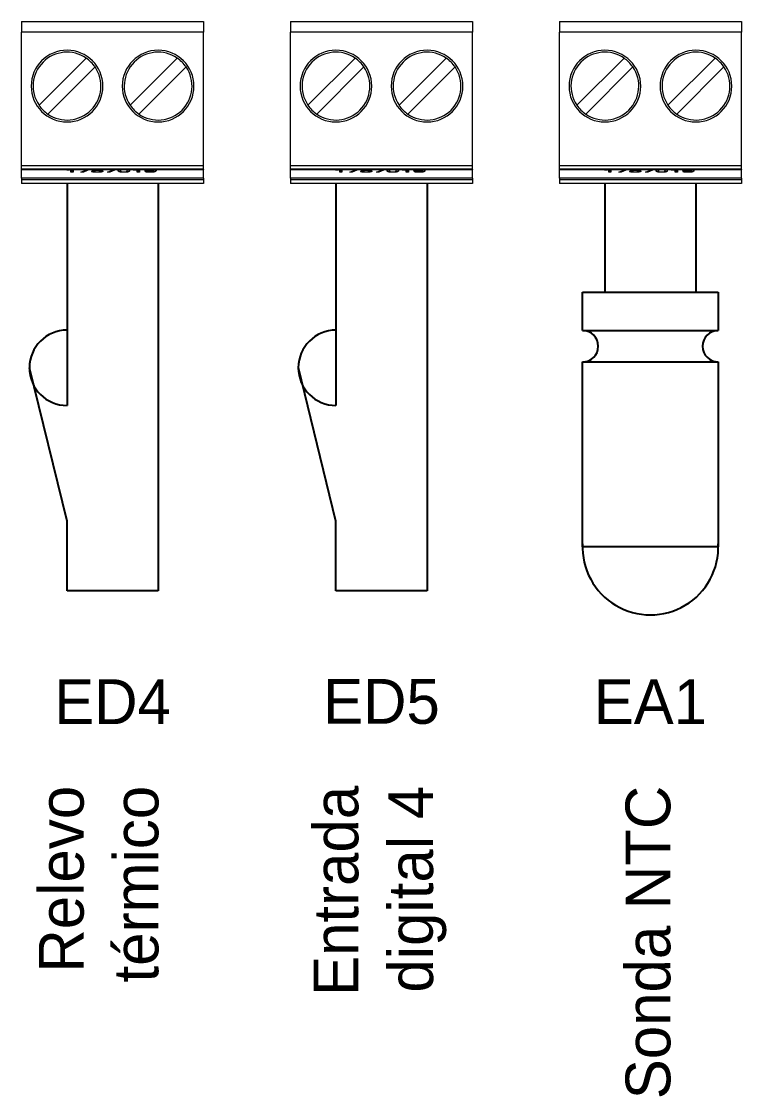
# Model space of a CAD drawing. Header units: millimetres. Extents: x 145 to 1488, y 403 to 626.
# Drawn here: x 978.9 to 1019, y 403.1 to 463 of the extents above; entities that cross this region are included whole.
import ezdxf

# ---------------------------------------------------------------- set-up
doc = ezdxf.new("R2010")
doc.units = ezdxf.units.MM
doc.layers.add('TANGENT EDGES', color=7, linetype='Continuous', lineweight=0)
doc.layers.add('VISIBLE', color=7, linetype='Continuous', lineweight=0)

msp = doc.modelspace()

# ---------------------------------------------------------------- linework, layer by layer
for p, q in [((981.415, 453.97), (981.415, 441.603)), ((986.495, 453.97), (986.495, 431.276)), ((996.415, 453.97), (996.415, 441.603)), ((1001.495, 453.97), (1001.495, 431.276)), ((1011.415, 453.97), (1011.415, 447.915)), ((1016.495, 453.97), (1016.495, 447.915)), ((1010.173, 445.777), (1010.173, 447.915)), ((1010.173, 447.915), (1017.737, 447.915)), ((1017.737, 447.915), (1017.737, 445.777)), ((1010.173, 445.777), (1017.737, 445.777)), ((1010.173, 433.715), (1010.173, 444.028)), ((1010.173, 444.028), (1017.737, 444.028)), ((1017.737, 444.028), (1017.737, 433.715)), ((981.415, 435.148), (979.317, 443.702)), ((996.415, 435.148), (994.317, 443.702)), ((981.415, 431.276), (981.415, 435.148)), ((996.415, 431.276), (996.415, 435.148)), ((1017.737, 433.715), (1010.173, 433.715)), ((986.495, 431.276), (981.415, 431.276)), ((1001.495, 431.276), (996.415, 431.276))]:
    msp.add_line(p, q)
for centre, radius, start, end in [((981.415, 443.702), 2.099, 90, 270), ((996.415, 443.702), 2.099, 90, 270), ((1010.173, 444.902), 0.874, 270, 90), ((1017.737, 444.902), 0.874, 90, 270), ((1013.955, 433.715), 3.786, 177.45615, 2.54385)]:
    msp.add_arc(centre, radius, start, end)
at = {"layer": 'TANGENT EDGES'}
for p, q in [((989.035, 462.4), (978.875, 462.4)), ((1004.035, 462.4), (993.875, 462.4)), ((1019.035, 462.4), (1008.875, 462.4)), ((978.875, 454.974), (989.035, 454.974)), ((989.035, 454.774), (978.875, 454.774)), ((984.449, 454.736), (984.449, 454.75)), ((984.723, 454.736), (984.723, 454.75)), ((985.837, 454.673), (985.837, 454.75)), ((985.929, 454.74), (985.929, 454.75)), ((986.201, 454.736), (986.201, 454.75)), ((993.875, 454.974), (1004.035, 454.974)), ((1004.035, 454.774), (993.875, 454.774)), ((999.449, 454.736), (999.449, 454.75)), ((999.723, 454.736), (999.723, 454.75)), ((1000.837, 454.673), (1000.837, 454.75)), ((1000.929, 454.74), (1000.929, 454.75)), ((1001.201, 454.736), (1001.201, 454.75)), ((1008.875, 454.974), (1019.035, 454.974)), ((1019.035, 454.774), (1008.875, 454.774)), ((1014.449, 454.736), (1014.449, 454.75)), ((1014.723, 454.736), (1014.723, 454.75)), ((1015.837, 454.673), (1015.837, 454.75)), ((1015.929, 454.74), (1015.929, 454.75)), ((1016.201, 454.736), (1016.201, 454.75)), ((989.035, 454.17), (978.875, 454.17)), ((982.888, 454.608), (982.888, 454.643)), ((983.092, 454.691), (983.092, 454.709)), ((983.095, 454.596), (983.095, 454.613)), ((983.237, 454.681), (983.237, 454.705)), ((983.331, 454.613), (983.331, 454.695)), ((984.586, 454.596), (984.586, 454.613)), ((985.861, 454.607), (985.861, 454.637)), ((986.039, 454.657), (986.039, 454.674)), ((986.042, 454.596), (986.042, 454.613)), ((1004.035, 454.17), (993.875, 454.17)), ((997.888, 454.608), (997.888, 454.643)), ((998.092, 454.691), (998.092, 454.709)), ((998.095, 454.596), (998.095, 454.613)), ((998.237, 454.681), (998.237, 454.705)), ((998.331, 454.613), (998.331, 454.695)), ((999.586, 454.596), (999.586, 454.613)), ((1000.861, 454.607), (1000.861, 454.637)), ((1001.039, 454.657), (1001.039, 454.674)), ((1001.042, 454.596), (1001.042, 454.613)), ((1019.035, 454.17), (1008.875, 454.17)), ((1012.888, 454.608), (1012.888, 454.643)), ((1013.092, 454.691), (1013.092, 454.709)), ((1013.095, 454.596), (1013.095, 454.613)), ((1013.237, 454.681), (1013.237, 454.705)), ((1013.331, 454.613), (1013.331, 454.695)), ((1014.586, 454.596), (1014.586, 454.613)), ((1015.861, 454.607), (1015.861, 454.637)), ((1016.039, 454.657), (1016.039, 454.674)), ((1016.042, 454.596), (1016.042, 454.613))]:
    msp.add_line(p, q, dxfattribs=at)
at = {"layer": 'VISIBLE'}
for p, q in [((978.875, 463), (989.035, 463)), ((978.875, 463), (978.875, 462.4)), ((989.035, 463), (989.035, 462.4)), ((993.875, 463), (1004.035, 463)), ((993.875, 463), (993.875, 462.4)), ((1004.035, 463), (1004.035, 462.4)), ((1008.875, 463), (1019.035, 463)), ((1008.875, 463), (1008.875, 462.4)), ((1019.035, 463), (1019.035, 462.4)), ((978.875, 454.974), (978.875, 462.4)), ((989.035, 454.974), (989.035, 462.4)), ((993.875, 454.974), (993.875, 462.4)), ((1004.035, 454.974), (1004.035, 462.4)), ((1008.875, 454.974), (1008.875, 462.4)), ((1019.035, 454.974), (1019.035, 462.4)), ((979.853, 458.333), (982.482, 460.962)), ((987.562, 460.962), (984.933, 458.333)), ((994.853, 458.333), (997.482, 460.962)), ((1002.562, 460.962), (999.933, 458.333)), ((1009.853, 458.333), (1012.482, 460.962)), ((1017.562, 460.962), (1014.933, 458.333)), ((982.977, 460.467), (980.348, 457.838)), ((985.428, 457.838), (988.057, 460.467)), ((997.977, 460.467), (995.348, 457.838)), ((1000.428, 457.838), (1003.057, 460.467)), ((1012.977, 460.467), (1010.348, 457.838)), ((1015.428, 457.838), (1018.057, 460.467)), ((978.875, 454.774), (978.875, 454.974)), ((978.875, 454.774), (978.875, 454.75)), ((978.875, 454.75), (989.035, 454.75)), ((978.875, 454.27), (978.875, 454.75)), ((981.396, 454.721), (981.396, 454.738)), ((981.626, 454.729), (981.626, 454.75)), ((981.626, 454.599), (981.626, 454.729)), ((981.749, 454.75), (981.749, 454.599)), ((982.054, 454.745), (982.054, 454.75)), ((982.543, 454.745), (982.054, 454.745)), ((982.187, 454.599), (982.543, 454.745)), ((982.672, 454.75), (982.325, 454.599)), ((982.543, 454.745), (982.543, 454.75)), ((982.672, 454.75), (982.672, 454.75)), ((982.822, 454.677), (982.856, 454.75)), ((982.919, 454.677), (982.919, 454.75)), ((982.947, 454.699), (982.947, 454.75)), ((982.968, 454.745), (982.947, 454.699)), ((982.968, 454.745), (982.968, 454.75)), ((983.375, 454.745), (982.968, 454.745)), ((983.375, 454.75), (983.375, 454.745)), ((983.538, 454.745), (983.538, 454.75)), ((984.027, 454.745), (983.538, 454.745)), ((983.671, 454.599), (984.027, 454.745)), ((984.155, 454.75), (983.808, 454.599)), ((984.027, 454.745), (984.027, 454.75)), ((984.155, 454.75), (984.155, 454.75)), ((984.402, 454.682), (984.402, 454.75)), ((984.77, 454.682), (984.77, 454.75)), ((985.105, 454.721), (985.105, 454.738)), ((985.334, 454.729), (985.334, 454.75)), ((985.334, 454.599), (985.334, 454.729)), ((985.457, 454.75), (985.457, 454.599)), ((985.882, 454.712), (985.882, 454.75)), ((986.257, 454.692), (986.257, 454.75)), ((986.28, 454.75), (986.294, 454.747)), ((989.035, 454.774), (989.035, 454.974)), ((989.035, 454.774), (989.035, 454.75)), ((989.035, 454.27), (989.035, 454.75)), ((993.875, 454.774), (993.875, 454.974)), ((993.875, 454.774), (993.875, 454.75)), ((993.875, 454.75), (1004.035, 454.75)), ((993.875, 454.27), (993.875, 454.75)), ((996.396, 454.721), (996.396, 454.738)), ((996.626, 454.729), (996.626, 454.75)), ((996.626, 454.599), (996.626, 454.729)), ((996.749, 454.75), (996.749, 454.599)), ((997.054, 454.745), (997.054, 454.75)), ((997.543, 454.745), (997.054, 454.745)), ((997.187, 454.599), (997.543, 454.745)), ((997.672, 454.75), (997.325, 454.599)), ((997.543, 454.745), (997.543, 454.75)), ((997.672, 454.75), (997.672, 454.75)), ((997.822, 454.677), (997.856, 454.75)), ((997.919, 454.677), (997.919, 454.75)), ((997.947, 454.699), (997.947, 454.75)), ((997.968, 454.745), (997.947, 454.699)), ((997.968, 454.745), (997.968, 454.75)), ((998.375, 454.745), (997.968, 454.745)), ((998.375, 454.75), (998.375, 454.745)), ((998.538, 454.745), (998.538, 454.75)), ((999.027, 454.745), (998.538, 454.745)), ((998.671, 454.599), (999.027, 454.745)), ((999.155, 454.75), (998.808, 454.599)), ((999.027, 454.745), (999.027, 454.75)), ((999.155, 454.75), (999.155, 454.75)), ((999.402, 454.682), (999.402, 454.75)), ((999.77, 454.682), (999.77, 454.75)), ((1000.105, 454.721), (1000.105, 454.738)), ((1000.334, 454.729), (1000.334, 454.75)), ((1000.334, 454.599), (1000.334, 454.729)), ((1000.457, 454.75), (1000.457, 454.599)), ((1000.882, 454.712), (1000.882, 454.75)), ((1001.257, 454.692), (1001.257, 454.75)), ((1001.28, 454.75), (1001.294, 454.747)), ((1004.035, 454.774), (1004.035, 454.974)), ((1004.035, 454.774), (1004.035, 454.75)), ((1004.035, 454.27), (1004.035, 454.75)), ((1008.875, 454.774), (1008.875, 454.974)), ((1008.875, 454.774), (1008.875, 454.75)), ((1008.875, 454.75), (1019.035, 454.75)), ((1008.875, 454.27), (1008.875, 454.75)), ((1011.396, 454.721), (1011.396, 454.738)), ((1011.626, 454.729), (1011.626, 454.75)), ((1011.626, 454.599), (1011.626, 454.729)), ((1011.749, 454.75), (1011.749, 454.599)), ((1012.054, 454.745), (1012.054, 454.75)), ((1012.543, 454.745), (1012.054, 454.745)), ((1012.187, 454.599), (1012.543, 454.745)), ((1012.672, 454.75), (1012.325, 454.599)), ((1012.543, 454.745), (1012.543, 454.75)), ((1012.672, 454.75), (1012.672, 454.75)), ((1012.822, 454.677), (1012.856, 454.75)), ((1012.919, 454.677), (1012.919, 454.75)), ((1012.947, 454.699), (1012.947, 454.75)), ((1012.968, 454.745), (1012.947, 454.699)), ((1012.968, 454.745), (1012.968, 454.75)), ((1013.375, 454.745), (1012.968, 454.745)), ((1013.375, 454.75), (1013.375, 454.745)), ((1013.538, 454.745), (1013.538, 454.75)), ((1014.027, 454.745), (1013.538, 454.745)), ((1013.671, 454.599), (1014.027, 454.745)), ((1014.155, 454.75), (1013.808, 454.599)), ((1014.027, 454.745), (1014.027, 454.75)), ((1014.155, 454.75), (1014.155, 454.75)), ((1014.402, 454.682), (1014.402, 454.75)), ((1014.77, 454.682), (1014.77, 454.75)), ((1015.105, 454.721), (1015.105, 454.738)), ((1015.334, 454.729), (1015.334, 454.75)), ((1015.334, 454.599), (1015.334, 454.729)), ((1015.457, 454.75), (1015.457, 454.599)), ((1015.882, 454.712), (1015.882, 454.75)), ((1016.257, 454.692), (1016.257, 454.75)), ((1016.28, 454.75), (1016.294, 454.747)), ((1019.035, 454.774), (1019.035, 454.974)), ((1019.035, 454.774), (1019.035, 454.75)), ((1019.035, 454.27), (1019.035, 454.75)), ((978.875, 454.27), (978.875, 454.17)), ((989.035, 454.27), (978.875, 454.27)), ((978.875, 454.17), (978.875, 453.97)), ((981.626, 454.698), (981.749, 454.698)), ((981.749, 454.599), (981.626, 454.599)), ((982.325, 454.599), (982.187, 454.599)), ((982.325, 454.599), (982.325, 454.655)), ((982.788, 454.643), (982.915, 454.643)), ((982.919, 454.677), (982.822, 454.677)), ((983.293, 454.653), (983.293, 454.7)), ((983.808, 454.599), (983.671, 454.599)), ((983.808, 454.599), (983.808, 454.655)), ((985.334, 454.698), (985.457, 454.698)), ((985.457, 454.599), (985.334, 454.599)), ((985.771, 454.637), (985.897, 454.637)), ((986.256, 454.675), (986.256, 454.692)), ((989.035, 454.27), (989.035, 454.17)), ((989.035, 454.17), (989.035, 453.97)), ((993.875, 454.27), (993.875, 454.17)), ((1004.035, 454.27), (993.875, 454.27)), ((993.875, 454.17), (993.875, 453.97)), ((996.626, 454.698), (996.749, 454.698)), ((996.749, 454.599), (996.626, 454.599)), ((997.325, 454.599), (997.187, 454.599)), ((997.325, 454.599), (997.325, 454.655)), ((997.788, 454.643), (997.915, 454.643)), ((997.919, 454.677), (997.822, 454.677)), ((998.293, 454.653), (998.293, 454.7)), ((998.808, 454.599), (998.671, 454.599)), ((998.808, 454.599), (998.808, 454.655)), ((1000.334, 454.698), (1000.457, 454.698)), ((1000.457, 454.599), (1000.334, 454.599)), ((1000.771, 454.637), (1000.897, 454.637)), ((1001.256, 454.675), (1001.256, 454.692)), ((1004.035, 454.27), (1004.035, 454.17)), ((1004.035, 454.17), (1004.035, 453.97)), ((1008.875, 454.27), (1008.875, 454.17)), ((1019.035, 454.27), (1008.875, 454.27)), ((1008.875, 454.17), (1008.875, 453.97)), ((1011.626, 454.698), (1011.749, 454.698)), ((1011.749, 454.599), (1011.626, 454.599)), ((1012.325, 454.599), (1012.187, 454.599)), ((1012.325, 454.599), (1012.325, 454.655)), ((1012.788, 454.643), (1012.915, 454.643)), ((1012.919, 454.677), (1012.822, 454.677)), ((1013.293, 454.653), (1013.293, 454.7)), ((1013.808, 454.599), (1013.671, 454.599)), ((1013.808, 454.599), (1013.808, 454.655)), ((1015.334, 454.698), (1015.457, 454.698)), ((1015.457, 454.599), (1015.334, 454.599)), ((1015.771, 454.637), (1015.897, 454.637)), ((1016.256, 454.675), (1016.256, 454.692)), ((1019.035, 454.27), (1019.035, 454.17)), ((1019.035, 454.17), (1019.035, 453.97)), ((989.035, 453.97), (978.875, 453.97)), ((1004.035, 453.97), (993.875, 453.97)), ((1019.035, 453.97), (1008.875, 453.97))]:
    msp.add_line(p, q, dxfattribs=at)
for centre, radius, start, end in [((981.415, 459.4), 2, 90, 270), ((981.415, 459.4), 2, 270, 90), ((986.495, 459.4), 2, 90, 270), ((986.495, 459.4), 2, 270, 90), ((996.415, 459.4), 2, 90, 270), ((996.415, 459.4), 2, 270, 90), ((1001.495, 459.4), 2, 90, 270), ((1001.495, 459.4), 2, 270, 90), ((1011.415, 459.4), 2, 90, 270), ((1011.415, 459.4), 2, 270, 90), ((1016.495, 459.4), 2, 90, 270), ((1016.495, 459.4), 2, 270, 90), ((981.415, 459.4), 1.891, 135, 214.33655), ((981.415, 459.4), 1.891, 55.66345, 135), ((981.415, 459.4), 1.891, 34.33655, 55.66345), ((986.495, 459.4), 1.891, 135, 214.33655), ((986.495, 459.4), 1.891, 55.66345, 135), ((986.495, 459.4), 1.891, 34.33655, 55.66345), ((996.415, 459.4), 1.891, 135, 214.33655), ((996.415, 459.4), 1.891, 55.66345, 135), ((996.415, 459.4), 1.891, 34.33655, 55.66345), ((1001.495, 459.4), 1.891, 135, 214.33655), ((1001.495, 459.4), 1.891, 55.66345, 135), ((1001.495, 459.4), 1.891, 34.33655, 55.66345), ((1011.415, 459.4), 1.891, 135, 214.33655), ((1011.415, 459.4), 1.891, 55.66345, 135), ((1011.415, 459.4), 1.891, 34.33655, 55.66345), ((1016.495, 459.4), 1.891, 135, 214.33655), ((1016.495, 459.4), 1.891, 55.66345, 135), ((1016.495, 459.4), 1.891, 34.33655, 55.66345), ((981.415, 459.4), 1.891, 315, 34.33655), ((986.495, 459.4), 1.891, 315, 34.33655), ((996.415, 459.4), 1.891, 315, 34.33655), ((1001.495, 459.4), 1.891, 315, 34.33655), ((1011.415, 459.4), 1.891, 315, 34.33655), ((1016.495, 459.4), 1.891, 315, 34.33655), ((981.415, 459.4), 1.891, 214.33655, 235.66345), ((986.495, 459.4), 1.891, 214.33655, 235.66345), ((996.415, 459.4), 1.891, 214.33655, 235.66345), ((1001.495, 459.4), 1.891, 214.33655, 235.66345), ((1011.415, 459.4), 1.891, 214.33655, 235.66345), ((1016.495, 459.4), 1.891, 214.33655, 235.66345), ((981.415, 459.4), 1.891, 235.66345, 315), ((986.495, 459.4), 1.891, 235.66345, 315), ((996.415, 459.4), 1.891, 235.66345, 315), ((1001.495, 459.4), 1.891, 235.66345, 315), ((1011.415, 459.4), 1.891, 235.66345, 315), ((1016.495, 459.4), 1.891, 235.66345, 315)]:
    msp.add_arc(centre, radius, start, end, dxfattribs=at)
for points in [[(981.396, 454.738), (981.541, 454.738), (981.606, 454.75)], [(981.626, 454.729), (981.552, 454.721), (981.396, 454.721)], [(984.275, 454.682), (984.275, 454.729), (984.369, 454.75)], [(984.402, 454.706), (984.344, 454.715), (984.313, 454.731)], [(984.449, 454.736), (984.402, 454.72), (984.402, 454.682)], [(984.546, 454.75), (984.485, 454.747), (984.449, 454.736)], [(984.723, 454.736), (984.687, 454.747), (984.626, 454.75)], [(984.77, 454.682), (984.77, 454.72), (984.723, 454.736)], [(984.859, 454.731), (984.828, 454.715), (984.77, 454.706)], [(984.804, 454.75), (984.897, 454.729), (984.897, 454.682)], [(985.105, 454.738), (985.25, 454.738), (985.315, 454.75)], [(985.334, 454.729), (985.26, 454.721), (985.105, 454.721)], [(985.755, 454.711), (985.755, 454.734), (985.831, 454.75)], [(985.929, 454.74), (985.882, 454.729), (985.882, 454.712)], [(986.014, 454.75), (985.963, 454.748), (985.929, 454.74)], [(986.201, 454.736), (986.159, 454.747), (986.097, 454.75)], [(986.257, 454.692), (986.255, 454.721), (986.201, 454.736)], [(986.338, 454.733), (986.308, 454.718), (986.257, 454.709)], [(986.294, 454.747), (986.38, 454.726), (986.38, 454.687)], [(996.396, 454.738), (996.541, 454.738), (996.606, 454.75)], [(996.626, 454.729), (996.552, 454.721), (996.396, 454.721)], [(999.275, 454.682), (999.275, 454.729), (999.369, 454.75)], [(999.402, 454.706), (999.344, 454.715), (999.313, 454.731)], [(999.449, 454.736), (999.402, 454.72), (999.402, 454.682)], [(999.546, 454.75), (999.485, 454.747), (999.449, 454.736)], [(999.723, 454.736), (999.687, 454.747), (999.626, 454.75)], [(999.77, 454.682), (999.77, 454.72), (999.723, 454.736)], [(999.859, 454.731), (999.828, 454.715), (999.77, 454.706)], [(999.804, 454.75), (999.897, 454.729), (999.897, 454.682)], [(1000.105, 454.738), (1000.25, 454.738), (1000.315, 454.75)], [(1000.334, 454.729), (1000.26, 454.721), (1000.105, 454.721)], [(1000.755, 454.711), (1000.755, 454.734), (1000.831, 454.75)], [(1000.929, 454.74), (1000.882, 454.729), (1000.882, 454.712)], [(1001.014, 454.75), (1000.963, 454.748), (1000.929, 454.74)], [(1001.201, 454.736), (1001.159, 454.747), (1001.097, 454.75)], [(1001.257, 454.692), (1001.255, 454.721), (1001.201, 454.736)], [(1001.338, 454.733), (1001.308, 454.718), (1001.257, 454.709)], [(1001.294, 454.747), (1001.38, 454.726), (1001.38, 454.687)], [(1011.396, 454.738), (1011.541, 454.738), (1011.606, 454.75)], [(1011.626, 454.729), (1011.552, 454.721), (1011.396, 454.721)], [(1014.275, 454.682), (1014.275, 454.729), (1014.369, 454.75)], [(1014.402, 454.706), (1014.344, 454.715), (1014.313, 454.731)], [(1014.449, 454.736), (1014.402, 454.72), (1014.402, 454.682)], [(1014.546, 454.75), (1014.485, 454.747), (1014.449, 454.736)], [(1014.723, 454.736), (1014.687, 454.747), (1014.626, 454.75)], [(1014.77, 454.682), (1014.77, 454.72), (1014.723, 454.736)], [(1014.859, 454.731), (1014.828, 454.715), (1014.77, 454.706)], [(1014.804, 454.75), (1014.897, 454.729), (1014.897, 454.682)], [(1015.105, 454.738), (1015.25, 454.738), (1015.315, 454.75)], [(1015.334, 454.729), (1015.26, 454.721), (1015.105, 454.721)], [(1015.755, 454.711), (1015.755, 454.734), (1015.831, 454.75)], [(1015.929, 454.74), (1015.882, 454.729), (1015.882, 454.712)], [(1016.014, 454.75), (1015.963, 454.748), (1015.929, 454.74)], [(1016.201, 454.736), (1016.159, 454.747), (1016.097, 454.75)], [(1016.257, 454.692), (1016.255, 454.721), (1016.201, 454.736)], [(1016.338, 454.733), (1016.308, 454.718), (1016.257, 454.709)], [(1016.294, 454.747), (1016.38, 454.726), (1016.38, 454.687)], [(982.888, 454.608), (982.802, 454.62), (982.788, 454.643)], [(983.095, 454.596), (982.974, 454.596), (982.888, 454.608)], [(982.915, 454.643), (982.925, 454.628), (982.975, 454.62)], [(983.092, 454.691), (982.99, 454.691), (982.919, 454.677)], [(982.947, 454.699), (983.018, 454.709), (983.124, 454.709)], [(982.975, 454.62), (983.025, 454.613), (983.095, 454.613)], [(983.237, 454.681), (983.181, 454.691), (983.092, 454.691)], [(983.095, 454.613), (983.183, 454.613), (983.238, 454.625)], [(983.331, 454.613), (983.242, 454.596), (983.095, 454.596)], [(983.124, 454.709), (983.243, 454.709), (983.332, 454.694)], [(983.293, 454.653), (983.293, 454.671), (983.237, 454.681)], [(983.238, 454.625), (983.293, 454.636), (983.293, 454.653)], [(983.42, 454.655), (983.42, 454.63), (983.331, 454.613)], [(983.332, 454.694), (983.42, 454.68), (983.42, 454.655)], [(984.586, 454.596), (984.275, 454.596), (984.275, 454.682)], [(984.402, 454.682), (984.402, 454.643), (984.449, 454.628)], [(984.449, 454.628), (984.496, 454.613), (984.586, 454.613)], [(984.897, 454.682), (984.897, 454.596), (984.586, 454.596)], [(984.586, 454.613), (984.676, 454.613), (984.723, 454.628)], [(984.723, 454.628), (984.77, 454.643), (984.77, 454.682)], [(985.837, 454.673), (985.755, 454.688), (985.755, 454.711)], [(985.861, 454.607), (985.787, 454.617), (985.771, 454.637)], [(986.039, 454.657), (985.919, 454.657), (985.837, 454.673)], [(986.042, 454.596), (985.936, 454.596), (985.861, 454.607)], [(985.882, 454.712), (985.882, 454.695), (985.93, 454.685)], [(985.897, 454.637), (985.913, 454.613), (986.05, 454.613)], [(985.93, 454.685), (985.979, 454.674), (986.06, 454.674)], [(986.256, 454.675), (986.162, 454.657), (986.039, 454.657)], [(986.38, 454.687), (986.38, 454.596), (986.042, 454.596)], [(986.05, 454.613), (986.138, 454.613), (986.192, 454.629)], [(986.06, 454.674), (986.161, 454.674), (986.257, 454.692)], [(986.192, 454.629), (986.246, 454.645), (986.256, 454.675)], [(997.888, 454.608), (997.802, 454.62), (997.788, 454.643)], [(998.095, 454.596), (997.974, 454.596), (997.888, 454.608)], [(997.915, 454.643), (997.925, 454.628), (997.975, 454.62)], [(998.092, 454.691), (997.99, 454.691), (997.919, 454.677)], [(997.947, 454.699), (998.018, 454.709), (998.124, 454.709)], [(997.975, 454.62), (998.025, 454.613), (998.095, 454.613)], [(998.237, 454.681), (998.181, 454.691), (998.092, 454.691)], [(998.095, 454.613), (998.183, 454.613), (998.238, 454.625)], [(998.331, 454.613), (998.242, 454.596), (998.095, 454.596)], [(998.124, 454.709), (998.243, 454.709), (998.332, 454.694)], [(998.293, 454.653), (998.293, 454.671), (998.237, 454.681)], [(998.238, 454.625), (998.293, 454.636), (998.293, 454.653)], [(998.42, 454.655), (998.42, 454.63), (998.331, 454.613)], [(998.332, 454.694), (998.42, 454.68), (998.42, 454.655)], [(999.586, 454.596), (999.275, 454.596), (999.275, 454.682)], [(999.402, 454.682), (999.402, 454.643), (999.449, 454.628)], [(999.449, 454.628), (999.496, 454.613), (999.586, 454.613)], [(999.897, 454.682), (999.897, 454.596), (999.586, 454.596)], [(999.586, 454.613), (999.676, 454.613), (999.723, 454.628)], [(999.723, 454.628), (999.77, 454.643), (999.77, 454.682)], [(1000.837, 454.673), (1000.755, 454.688), (1000.755, 454.711)], [(1000.861, 454.607), (1000.787, 454.617), (1000.771, 454.637)], [(1001.039, 454.657), (1000.919, 454.657), (1000.837, 454.673)], [(1001.042, 454.596), (1000.936, 454.596), (1000.861, 454.607)], [(1000.882, 454.712), (1000.882, 454.695), (1000.93, 454.685)], [(1000.897, 454.637), (1000.913, 454.613), (1001.05, 454.613)], [(1000.93, 454.685), (1000.979, 454.674), (1001.06, 454.674)], [(1001.256, 454.675), (1001.162, 454.657), (1001.039, 454.657)], [(1001.38, 454.687), (1001.38, 454.596), (1001.042, 454.596)], [(1001.05, 454.613), (1001.138, 454.613), (1001.192, 454.629)], [(1001.06, 454.674), (1001.161, 454.674), (1001.257, 454.692)], [(1001.192, 454.629), (1001.246, 454.645), (1001.256, 454.675)], [(1012.888, 454.608), (1012.802, 454.62), (1012.788, 454.643)], [(1013.095, 454.596), (1012.974, 454.596), (1012.888, 454.608)], [(1012.915, 454.643), (1012.925, 454.628), (1012.975, 454.62)], [(1013.092, 454.691), (1012.99, 454.691), (1012.919, 454.677)], [(1012.947, 454.699), (1013.018, 454.709), (1013.124, 454.709)], [(1012.975, 454.62), (1013.025, 454.613), (1013.095, 454.613)], [(1013.237, 454.681), (1013.181, 454.691), (1013.092, 454.691)], [(1013.095, 454.613), (1013.183, 454.613), (1013.238, 454.625)], [(1013.331, 454.613), (1013.242, 454.596), (1013.095, 454.596)], [(1013.124, 454.709), (1013.243, 454.709), (1013.332, 454.694)], [(1013.293, 454.653), (1013.293, 454.671), (1013.237, 454.681)], [(1013.238, 454.625), (1013.293, 454.636), (1013.293, 454.653)], [(1013.42, 454.655), (1013.42, 454.63), (1013.331, 454.613)], [(1013.332, 454.694), (1013.42, 454.68), (1013.42, 454.655)], [(1014.586, 454.596), (1014.275, 454.596), (1014.275, 454.682)], [(1014.402, 454.682), (1014.402, 454.643), (1014.449, 454.628)], [(1014.449, 454.628), (1014.496, 454.613), (1014.586, 454.613)], [(1014.897, 454.682), (1014.897, 454.596), (1014.586, 454.596)], [(1014.586, 454.613), (1014.676, 454.613), (1014.723, 454.628)], [(1014.723, 454.628), (1014.77, 454.643), (1014.77, 454.682)], [(1015.837, 454.673), (1015.755, 454.688), (1015.755, 454.711)], [(1015.861, 454.607), (1015.787, 454.617), (1015.771, 454.637)], [(1016.039, 454.657), (1015.919, 454.657), (1015.837, 454.673)], [(1016.042, 454.596), (1015.936, 454.596), (1015.861, 454.607)], [(1015.882, 454.712), (1015.882, 454.695), (1015.93, 454.685)], [(1015.897, 454.637), (1015.913, 454.613), (1016.05, 454.613)], [(1015.93, 454.685), (1015.979, 454.674), (1016.06, 454.674)], [(1016.256, 454.675), (1016.162, 454.657), (1016.039, 454.657)], [(1016.38, 454.687), (1016.38, 454.596), (1016.042, 454.596)], [(1016.05, 454.613), (1016.138, 454.613), (1016.192, 454.629)], [(1016.06, 454.674), (1016.161, 454.674), (1016.257, 454.692)], [(1016.192, 454.629), (1016.246, 454.645), (1016.256, 454.675)]]:
    msp.add_open_spline(points, degree=2, dxfattribs=at)

# ---------------------------------------------------------------- texts
at = {"char_height": 2.5, "width": 26.81393, "attachment_point": 5}
for s, insert in [('ED4', (983.955, 425.093)), ('ED5', (998.955, 425.093)), ('EA1', (1013.955, 425.093))]:
    msp.add_mtext(s, dxfattribs=dict(at, insert=insert))
at = {"char_height": 2.5, "width": 42.41678, "attachment_point": 3, "rotation": 90}
for s, insert in [('Relevo\\Ptérmico', (979.844, 420.404)), ('Entrada\\Pdigital 4', (995.164, 420.404)), ('Sonda NTC', (1012.566, 420.404))]:
    msp.add_mtext(s, dxfattribs=dict(at, insert=insert))

doc.saveas('drawing.dxf')
